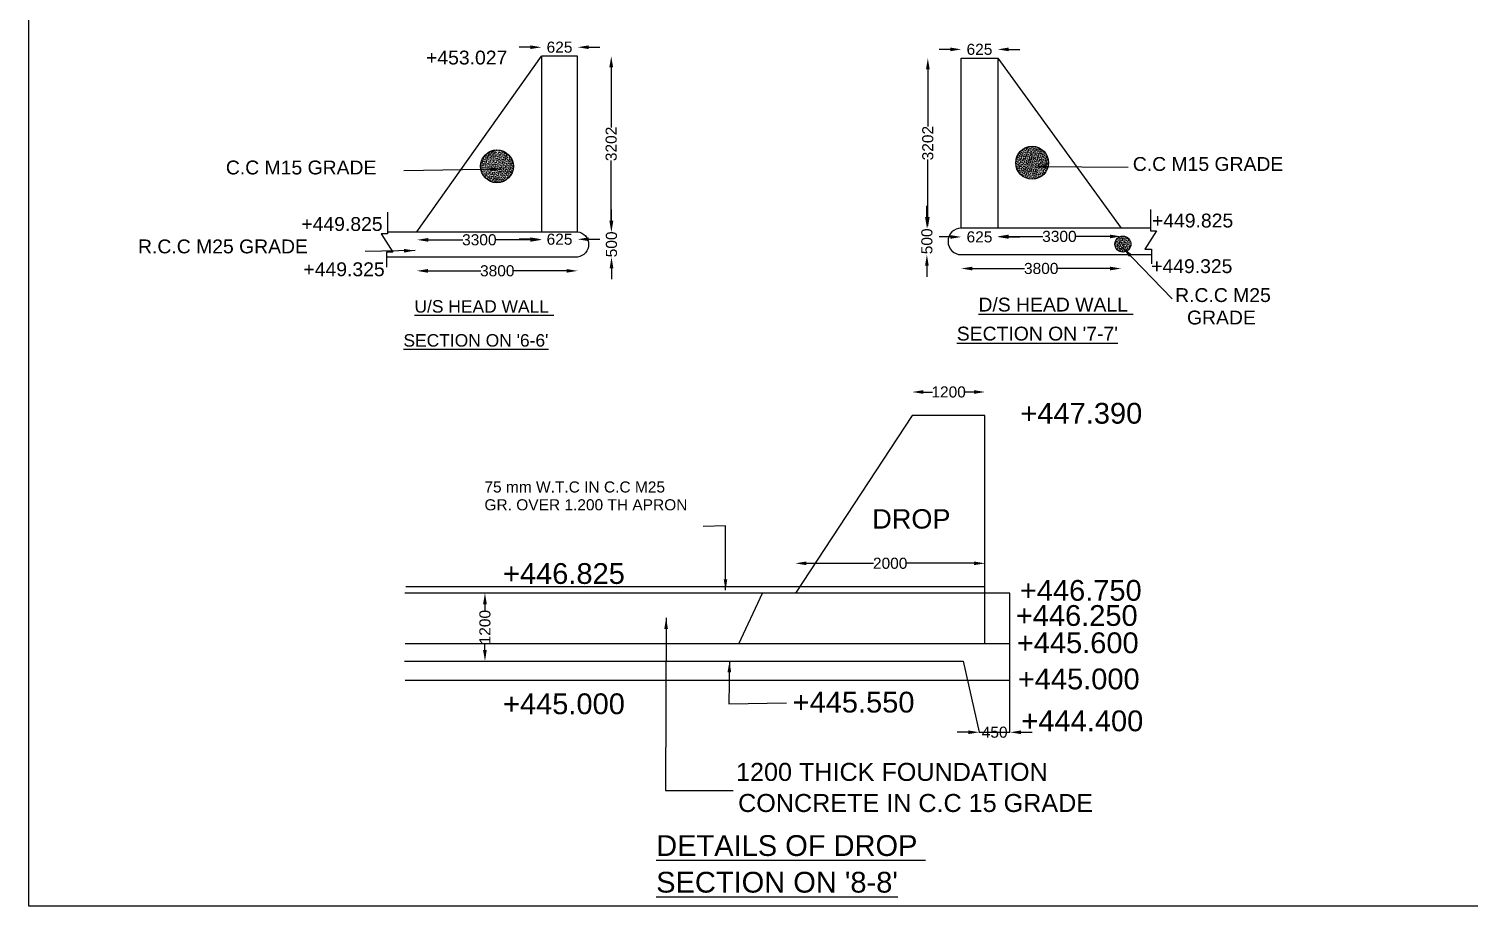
# Model space of a CAD drawing. Header units: feet. Extents: x -53248275 to -53240388, y 22140655 to 22146791.
# Drawn here: x -53248275 to -53243076, y 22140655 to 22143822 of the extents above; entities that cross this region are included whole.
import ezdxf

# ---------------------------------------------------------------- set-up
doc = ezdxf.new("R2010")
doc.units = ezdxf.units.FT
doc.header["$MEASUREMENT"] = 0
for name, color, linetype in [('DIMENSION', 7, 'Continuous'), ('DRAWING', 2, 'Continuous'), ('TEXT', 7, 'Continuous')]:
    doc.layers.add(name, color=color, linetype=linetype)
doc.styles.get("Standard").update_dxf_attribs({"font": 'arial.ttf', "height": 40})
doc.dimstyles.get("Standard").update_dxf_attribs({"dimtxt": 40, "dimasz": 40, "dimexe": 0.18, "dimexo": 0.0625, "dimgap": 0.09, "dimtad": 0, "dimdec": 0, "dimzin": 0, "dimdsep": 46, "dimtxsty": 'Standard', "dimcen": 0.09, "dimse1": 1, "dimse2": 1, "dimadec": 0, "dimazin": 0, "dimtfac": 1, "dimtdec": 0, "dimtofl": 0, "dimtmove": 0, "dimatfit": 3, "dimfxl": 1, "dimtolj": 1, "dimtzin": 0, "dimarcsym": 0})

# ---------------------------------------------------------------- blocks, each defined once
blk = doc.blocks.new('*D64')
at = {"layer": 'Defpoints', "color": 0, "transparency": 16777216}
for p in [(-53246424.9, 22143723), (-53246294.5, 22143755.3), (-53246294.5, 22143723)]:
    blk.add_point(p, dxfattribs=at)
at = {"layer": 'DIMENSION', "color": 0, "lineweight": -2, "transparency": 16777216}
for p, q in [((-53246464.9, 22143755.3), (-53246504.9, 22143755.3)), ((-53246254.5, 22143755.3), (-53246214.5, 22143755.3))]:
    blk.add_line(p, q, dxfattribs=at)
at = {"layer": 'DIMENSION', "color": 0, "transparency": 16777216}
for points in [[(-53246464.9, 22143762), (-53246464.9, 22143748.7), (-53246424.9, 22143755.3)], [(-53246254.5, 22143762), (-53246254.5, 22143748.7), (-53246294.5, 22143755.3)]]:
    blk.add_solid(points, dxfattribs=at)
at = {"layer": 'DIMENSION', "color": 0, "transparency": 16777216, "insert": (-53246359.7, 22143755.3), "char_height": 40, "attachment_point": 5}
blk.add_mtext('\\A1;625', dxfattribs=at)
blk = doc.blocks.new('*D65')
at = {"layer": 'Defpoints', "color": 0, "transparency": 16777216}
for p in [(-53246294.5, 22143723), (-53246294.5, 22143089.5), (-53246173.1, 22143089.5)]:
    blk.add_point(p, dxfattribs=at)
at = {"layer": 'DIMENSION', "color": 0, "lineweight": -2, "transparency": 16777216}
for p, q in [((-53246173.1, 22143683), (-53246173.1, 22143465.8)), ((-53246173.1, 22143129.5), (-53246173.1, 22143346.7))]:
    blk.add_line(p, q, dxfattribs=at)
at = {"layer": 'DIMENSION', "color": 0, "transparency": 16777216}
for points in [[(-53246179.8, 22143683), (-53246166.4, 22143683), (-53246173.1, 22143723)], [(-53246179.8, 22143129.5), (-53246166.4, 22143129.5), (-53246173.1, 22143089.5)]]:
    blk.add_solid(points, dxfattribs=at)
at = {"layer": 'DIMENSION', "color": 0, "transparency": 16777216, "insert": (-53246173.1, 22143406.3), "char_height": 40, "attachment_point": 5, "rotation": 90}
blk.add_mtext('\\A1;3202', dxfattribs=at)
blk = doc.blocks.new('*D66')
at = {"layer": 'Defpoints', "color": 0, "transparency": 16777216}
for p in [(-53246294.5, 22143089.5), (-53246294.5, 22142997.7), (-53246172.1, 22142997.7)]:
    blk.add_point(p, dxfattribs=at)
at = {"layer": 'DIMENSION', "color": 0, "lineweight": -2, "transparency": 16777216}
for p, q in [((-53246172.1, 22143129.5), (-53246172.1, 22143169.5)), ((-53246172.1, 22142957.7), (-53246172.1, 22142917.7))]:
    blk.add_line(p, q, dxfattribs=at)
at = {"layer": 'DIMENSION', "color": 0, "transparency": 16777216}
for points in [[(-53246178.7, 22143129.5), (-53246165.4, 22143129.5), (-53246172.1, 22143089.5)], [(-53246178.7, 22142957.7), (-53246165.4, 22142957.7), (-53246172.1, 22142997.7)]]:
    blk.add_solid(points, dxfattribs=at)
at = {"layer": 'DIMENSION', "color": 0, "transparency": 16777216, "insert": (-53246172.1, 22143043.6), "char_height": 40, "attachment_point": 5, "rotation": 90}
blk.add_mtext('\\A1;500', dxfattribs=at)
blk = doc.blocks.new('*D67')
at = {"layer": 'Defpoints', "color": 0, "transparency": 16777216}
for p in [(-53246424.9, 22143089.5), (-53246294.5, 22143089.5), (-53246294.5, 22143062.1)]:
    blk.add_point(p, dxfattribs=at)
at = {"layer": 'DIMENSION', "color": 0, "lineweight": -2, "transparency": 16777216}
for p, q in [((-53246464.9, 22143062.1), (-53246504.9, 22143062.1)), ((-53246254.5, 22143062.1), (-53246214.5, 22143062.1))]:
    blk.add_line(p, q, dxfattribs=at)
at = {"layer": 'DIMENSION', "color": 0, "transparency": 16777216}
for points in [[(-53246464.9, 22143068.8), (-53246464.9, 22143055.5), (-53246424.9, 22143062.1)], [(-53246254.5, 22143068.8), (-53246254.5, 22143055.5), (-53246294.5, 22143062.1)]]:
    blk.add_solid(points, dxfattribs=at)
at = {"layer": 'DIMENSION', "color": 0, "transparency": 16777216, "insert": (-53246359.7, 22143062.1), "char_height": 40, "attachment_point": 5}
blk.add_mtext('\\A1;625', dxfattribs=at)
blk = doc.blocks.new('*D68')
at = {"layer": 'Defpoints', "color": 0, "transparency": 16777216}
for p in [(-53246873.4, 22143066.7), (-53246873.4, 22143060), (-53246424.9, 22143062.1)]:
    blk.add_point(p, dxfattribs=at)
at = {"layer": 'DIMENSION', "color": 0, "lineweight": -2, "transparency": 16777216}
for p, q in [((-53246833.4, 22143060), (-53246708.9, 22143060)), ((-53246464.9, 22143060), (-53246589.4, 22143060))]:
    blk.add_line(p, q, dxfattribs=at)
at = {"layer": 'DIMENSION', "color": 0, "transparency": 16777216}
for points in [[(-53246833.4, 22143066.7), (-53246833.4, 22143053.3), (-53246873.4, 22143060)], [(-53246464.9, 22143066.7), (-53246464.9, 22143053.3), (-53246424.9, 22143060)]]:
    blk.add_solid(points, dxfattribs=at)
at = {"layer": 'DIMENSION', "color": 0, "transparency": 16777216, "insert": (-53246649.2, 22143060), "char_height": 40, "attachment_point": 5}
blk.add_mtext('\\A1;3300', dxfattribs=at)
blk = doc.blocks.new('*D69')
at = {"layer": 'Defpoints', "color": 0, "transparency": 16777216}
for p in [(-53246874.6, 22143089.5), (-53246294.5, 22143089.5), (-53246294.5, 22142948.1)]:
    blk.add_point(p, dxfattribs=at)
at = {"layer": 'DIMENSION', "color": 0, "lineweight": -2, "transparency": 16777216}
for p, q in [((-53246834.6, 22142948.1), (-53246644.3, 22142948.1)), ((-53246334.5, 22142948.1), (-53246524.8, 22142948.1))]:
    blk.add_line(p, q, dxfattribs=at)
at = {"layer": 'DIMENSION', "color": 0, "transparency": 16777216}
for points in [[(-53246834.6, 22142954.7), (-53246834.6, 22142941.4), (-53246874.6, 22142948.1)], [(-53246334.5, 22142954.7), (-53246334.5, 22142941.4), (-53246294.5, 22142948.1)]]:
    blk.add_solid(points, dxfattribs=at)
at = {"layer": 'DIMENSION', "color": 0, "transparency": 16777216, "insert": (-53246584.5, 22142948.1), "char_height": 40, "attachment_point": 5}
blk.add_mtext('\\A1;3800', dxfattribs=at)
blk = doc.blocks.new('*D70')
at = {"layer": 'Defpoints', "color": 0, "transparency": 16777216}
for p in [(-53246628.9, 22141784.8), (-53246628.9, 22141539.1), (-53246628.9, 22141539.1)]:
    blk.add_point(p, dxfattribs=at)
at = {"layer": 'DIMENSION', "color": 0, "lineweight": -2, "transparency": 16777216}
for p, q in [((-53246628.9, 22141744.8), (-53246628.9, 22141719.8)), ((-53246628.9, 22141579.1), (-53246628.9, 22141604.1))]:
    blk.add_line(p, q, dxfattribs=at)
at = {"layer": 'DIMENSION', "color": 0, "transparency": 16777216}
for points in [[(-53246635.6, 22141744.8), (-53246622.3, 22141744.8), (-53246628.9, 22141784.8)], [(-53246635.6, 22141579.1), (-53246622.3, 22141579.1), (-53246628.9, 22141539.1)]]:
    blk.add_solid(points, dxfattribs=at)
at = {"layer": 'DIMENSION', "color": 0, "transparency": 16777216, "insert": (-53246628.9, 22141661.9), "char_height": 40, "attachment_point": 5, "rotation": 90}
blk.add_mtext('\\A1;1200', dxfattribs=at)
blk = doc.blocks.new('*D71')
at = {"layer": 'Defpoints', "color": 0, "transparency": 16777216}
for p in [(-53244824.1, 22141892.3), (-53245508.3, 22141784.8), (-53244824.1, 22141784.8)]:
    blk.add_point(p, dxfattribs=at)
at = {"layer": 'DIMENSION', "color": 0, "lineweight": -2, "transparency": 16777216}
for p, q in [((-53245468.3, 22141892.3), (-53245226.3, 22141892.3)), ((-53244864.1, 22141892.3), (-53245106.1, 22141892.3))]:
    blk.add_line(p, q, dxfattribs=at)
at = {"layer": 'DIMENSION', "color": 0, "transparency": 16777216}
for points in [[(-53245468.3, 22141898.9), (-53245468.3, 22141885.6), (-53245508.3, 22141892.3)], [(-53244864.1, 22141898.9), (-53244864.1, 22141885.6), (-53244824.1, 22141892.3)]]:
    blk.add_solid(points, dxfattribs=at)
at = {"layer": 'DIMENSION', "color": 0, "transparency": 16777216, "insert": (-53245166.2, 22141892.3), "char_height": 40, "attachment_point": 5}
blk.add_mtext('\\A1;2000', dxfattribs=at)
blk = doc.blocks.new('*D72')
at = {"layer": 'Defpoints', "color": 0, "transparency": 16777216}
for p in [(-53244844.6, 22141282.5), (-53244844.6, 22141282.5), (-53244733.7, 22141282.5)]:
    blk.add_point(p, dxfattribs=at)
at = {"layer": 'DIMENSION', "color": 0, "lineweight": -2, "transparency": 16777216}
for p, q in [((-53244884.6, 22141282.5), (-53244924.6, 22141282.5)), ((-53244693.7, 22141282.5), (-53244653.7, 22141282.5))]:
    blk.add_line(p, q, dxfattribs=at)
at = {"layer": 'DIMENSION', "color": 0, "transparency": 16777216}
for points in [[(-53244884.6, 22141289.1), (-53244884.6, 22141275.8), (-53244844.6, 22141282.5)], [(-53244693.7, 22141289.1), (-53244693.7, 22141275.8), (-53244733.7, 22141282.5)]]:
    blk.add_solid(points, dxfattribs=at)
at = {"layer": 'DIMENSION', "color": 0, "transparency": 16777216, "insert": (-53244789.1, 22141282.5), "char_height": 40, "attachment_point": 5}
blk.add_mtext('\\A1;450', dxfattribs=at)
blk = doc.blocks.new('*D73')
at = {"layer": 'Defpoints', "color": 0, "transparency": 16777216}
for p in [(-53245086.5, 22142510.7), (-53245086.5, 22142425.7), (-53244824.1, 22142425.7)]:
    blk.add_point(p, dxfattribs=at)
at = {"layer": 'DIMENSION', "color": 0, "lineweight": -2, "transparency": 16777216}
for p, q in [((-53245046.5, 22142510.7), (-53245013.1, 22142510.7)), ((-53244864.1, 22142510.7), (-53244897.4, 22142510.7))]:
    blk.add_line(p, q, dxfattribs=at)
at = {"layer": 'DIMENSION', "color": 0, "transparency": 16777216}
for points in [[(-53245046.5, 22142517.4), (-53245046.5, 22142504.1), (-53245086.5, 22142510.7)], [(-53244864.1, 22142517.4), (-53244864.1, 22142504.1), (-53244824.1, 22142510.7)]]:
    blk.add_solid(points, dxfattribs=at)
at = {"layer": 'DIMENSION', "color": 0, "transparency": 16777216, "insert": (-53244955.3, 22142510.7), "char_height": 40, "attachment_point": 5}
blk.add_mtext('\\A1;1200', dxfattribs=at)
blk = doc.blocks.new('*D74')
at = {"layer": 'Defpoints', "color": 0, "transparency": 16777216}
for p in [(-53244909.5, 22143102.5), (-53244332.6, 22143102.5), (-53244332.6, 22142956.5)]:
    blk.add_point(p, dxfattribs=at)
at = {"layer": 'DIMENSION', "color": 0, "lineweight": -2, "transparency": 16777216}
for p, q in [((-53244869.5, 22142956.5), (-53244680.8, 22142956.5)), ((-53244372.6, 22142956.5), (-53244561.3, 22142956.5))]:
    blk.add_line(p, q, dxfattribs=at)
at = {"layer": 'DIMENSION', "color": 0, "transparency": 16777216}
for points in [[(-53244869.5, 22142963.1), (-53244869.5, 22142949.8), (-53244909.5, 22142956.5)], [(-53244372.6, 22142963.1), (-53244372.6, 22142949.8), (-53244332.6, 22142956.5)]]:
    blk.add_solid(points, dxfattribs=at)
at = {"layer": 'DIMENSION', "color": 0, "transparency": 16777216, "insert": (-53244621, 22142956.5), "char_height": 40, "attachment_point": 5}
blk.add_mtext('\\A1;3800', dxfattribs=at)
blk = doc.blocks.new('*D75')
at = {"layer": 'Defpoints', "color": 0, "transparency": 16777216}
for p in [(-53244909.5, 22143102.5), (-53244778, 22143102.5), (-53244909.5, 22143070.5)]:
    blk.add_point(p, dxfattribs=at)
at = {"layer": 'DIMENSION', "color": 0, "lineweight": -2, "transparency": 16777216}
for p, q in [((-53244949.5, 22143070.5), (-53244989.5, 22143070.5)), ((-53244738, 22143070.5), (-53244698, 22143070.5))]:
    blk.add_line(p, q, dxfattribs=at)
at = {"layer": 'DIMENSION', "color": 0, "transparency": 16777216}
for points in [[(-53244949.5, 22143077.2), (-53244949.5, 22143063.8), (-53244909.5, 22143070.5)], [(-53244738, 22143077.2), (-53244738, 22143063.8), (-53244778, 22143070.5)]]:
    blk.add_solid(points, dxfattribs=at)
at = {"layer": 'DIMENSION', "color": 0, "transparency": 16777216, "insert": (-53244843.8, 22143070.5), "char_height": 40, "attachment_point": 5}
blk.add_mtext('\\A1;625', dxfattribs=at)
blk = doc.blocks.new('*D76')
at = {"layer": 'Defpoints', "color": 0, "transparency": 16777216}
for p in [(-53244778, 22143102.5), (-53244332.6, 22143102.5), (-53244332.6, 22143072.3)]:
    blk.add_point(p, dxfattribs=at)
at = {"layer": 'DIMENSION', "color": 0, "lineweight": -2, "transparency": 16777216}
for p, q in [((-53244738, 22143072.3), (-53244615, 22143072.3)), ((-53244372.6, 22143072.3), (-53244495.5, 22143072.3))]:
    blk.add_line(p, q, dxfattribs=at)
at = {"layer": 'DIMENSION', "color": 0, "transparency": 16777216}
for points in [[(-53244738, 22143078.9), (-53244738, 22143065.6), (-53244778, 22143072.3)], [(-53244372.6, 22143078.9), (-53244372.6, 22143065.6), (-53244332.6, 22143072.3)]]:
    blk.add_solid(points, dxfattribs=at)
at = {"layer": 'DIMENSION', "color": 0, "transparency": 16777216, "insert": (-53244555.3, 22143072.3), "char_height": 40, "attachment_point": 5}
blk.add_mtext('\\A1;3300', dxfattribs=at)
blk = doc.blocks.new('*D77')
at = {"layer": 'Defpoints', "color": 0, "transparency": 16777216}
for p in [(-53244909.5, 22143102.5), (-53245033.6, 22143006.7), (-53244909.5, 22143006.7)]:
    blk.add_point(p, dxfattribs=at)
at = {"layer": 'DIMENSION', "color": 0, "lineweight": -2, "transparency": 16777216}
for p, q in [((-53245033.6, 22143142.5), (-53245033.6, 22143182.5)), ((-53245033.6, 22142966.7), (-53245033.6, 22142926.7))]:
    blk.add_line(p, q, dxfattribs=at)
at = {"layer": 'DIMENSION', "color": 0, "transparency": 16777216}
for points in [[(-53245040.3, 22143142.5), (-53245027, 22143142.5), (-53245033.6, 22143102.5)], [(-53245040.3, 22142966.7), (-53245027, 22142966.7), (-53245033.6, 22143006.7)]]:
    blk.add_solid(points, dxfattribs=at)
at = {"layer": 'DIMENSION', "color": 0, "transparency": 16777216, "insert": (-53245033.6, 22143054.6), "char_height": 40, "attachment_point": 5, "rotation": 90}
blk.add_mtext('\\A1;500', dxfattribs=at)
blk = doc.blocks.new('*D78')
at = {"layer": 'Defpoints', "color": 0, "transparency": 16777216}
for p in [(-53244909.5, 22143715.6), (-53245030.3, 22143102.5), (-53244909.5, 22143102.5)]:
    blk.add_point(p, dxfattribs=at)
at = {"layer": 'DIMENSION', "color": 0, "lineweight": -2, "transparency": 16777216}
for p, q in [((-53245030.3, 22143675.6), (-53245030.3, 22143468.7)), ((-53245030.3, 22143142.5), (-53245030.3, 22143349.5))]:
    blk.add_line(p, q, dxfattribs=at)
at = {"layer": 'DIMENSION', "color": 0, "transparency": 16777216}
for points in [[(-53245036.9, 22143675.6), (-53245023.6, 22143675.6), (-53245030.3, 22143715.6)], [(-53245036.9, 22143142.5), (-53245023.6, 22143142.5), (-53245030.3, 22143102.5)]]:
    blk.add_solid(points, dxfattribs=at)
at = {"layer": 'DIMENSION', "color": 0, "transparency": 16777216, "insert": (-53245030.3, 22143409.1), "char_height": 40, "attachment_point": 5, "rotation": 90}
blk.add_mtext('\\A1;3202', dxfattribs=at)
blk = doc.blocks.new('*D79')
at = {"layer": 'Defpoints', "color": 0, "transparency": 16777216}
for p in [(-53244909.5, 22143747.5), (-53244909.5, 22143715.6), (-53244778, 22143715.6)]:
    blk.add_point(p, dxfattribs=at)
at = {"layer": 'DIMENSION', "color": 0, "lineweight": -2, "transparency": 16777216}
for p, q in [((-53244949.5, 22143747.5), (-53244989.5, 22143747.5)), ((-53244738, 22143747.5), (-53244698, 22143747.5))]:
    blk.add_line(p, q, dxfattribs=at)
at = {"layer": 'DIMENSION', "color": 0, "transparency": 16777216}
for points in [[(-53244949.5, 22143754.2), (-53244949.5, 22143740.9), (-53244909.5, 22143747.5)], [(-53244738, 22143754.2), (-53244738, 22143740.9), (-53244778, 22143747.5)]]:
    blk.add_solid(points, dxfattribs=at)
at = {"layer": 'DIMENSION', "color": 0, "transparency": 16777216, "insert": (-53244843.8, 22143747.5), "char_height": 40, "attachment_point": 5}
blk.add_mtext('\\A1;625', dxfattribs=at)

msp = doc.modelspace()

# ---------------------------------------------------------------- hatches: boundary and pattern name
at = {"layer": 'DIMENSION'}
h = msp.add_hatch(dxfattribs=at)
h.set_pattern_fill('AR-CONC', color=0)
h.set_pattern_definition([(50, (-1052.102, -2804.5253), (7.172601826, -0.6275213498), [0.75, -8.25]), (355, (-1052.102, -2804.525), (-1.3875133361, 7.521921337), [0.6, -6.6]), (100.45144446, (-1051.504, -2804.5776), (5.7850884673, 6.8943999097), [0.63740192, -7.01142112]), (46.1842, (-1052.102, -2802.525), (10.6724133067, -1.6551928079), [1.125, -12.375]), (96.63563549, (-1051.212, -2802.663), (9.3466194567, 9.7411860077), [0.95610342, -10.5171376]), (351.18416399, (-1052.102, -2802.525), (9.3466194505, 9.7411860027), [0.9, -9.90000001]), (21, (-1051.102, -2803.0253), (5.9690705212, -4.02618890665), [0.75, -8.25]), (326, (-1051.102, -2803.025), (2.4331533192, 7.2515004505), [0.6, -6.6]), (71.45144474, (-1050.6044, -2803.361), (8.4022237673, 3.2253115281), [0.6374019, -7.01142112]), (37.5, (-1052.1018, -2804.5253), (0.12159855317, 3.32893853831), [0, -6.52, 0, -6.7, 0, -6.625]), (7.5, (-1052.1018, -2804.5253), (2.63069537442, 3.94411711882), [0, -3.82, 0, -6.37, 0, -2.525]), (327.5, (-1054.3318, -2804.5253), (5.33822436172, -0.22554871734), [0, -2.5, 0, -7.8, 0, -10.35]), (317.5, (-1055.332, -2804.5253), (5.83186169342, 1.00104982332), [0, -3.25, 0, -5.18, 0, -7.35])])
h.paths.add_polyline_path([(-53246526.2, 22143325.4, 1), (-53246644.7, 22143325.4, 1)])
h = msp.add_hatch(dxfattribs=at)
h.set_pattern_fill('AR-CONC', color=0)
h.set_pattern_definition([(50, (879.566, -2791.656), (7.172601826, -0.6275213498), [0.75, -8.25]), (355, (879.566, -2791.656), (-1.3875133361, 7.521921337), [0.6, -6.6]), (100.45144446, (880.164, -2791.7085), (5.7850884673, 6.8943999097), [0.63740192, -7.01142112]), (46.1842, (879.566, -2789.656), (10.6724133067, -1.6551928079), [1.125, -12.375]), (96.63563549, (880.455, -2789.794), (9.3466194567, 9.7411860077), [0.95610342, -10.5171376]), (351.18416399, (879.566, -2789.656), (9.3466194505, 9.7411860027), [0.9, -9.90000001]), (21, (880.566, -2790.156), (5.9690705212, -4.02618890665), [0.75, -8.25]), (326, (880.566, -2790.156), (2.4331533192, 7.2515004505), [0.6, -6.6]), (71.45144474, (881.0635, -2790.492), (8.4022237673, 3.2253115281), [0.6374019, -7.01142112]), (37.5, (879.566, -2791.6562), (0.12159855317, 3.32893853831), [0, -6.52, 0, -6.7, 0, -6.625]), (7.5, (879.566, -2791.6562), (2.63069537442, 3.94411711882), [0, -3.82, 0, -6.37, 0, -2.525]), (327.5, (877.336, -2791.6562), (5.33822436172, -0.22554871734), [0, -2.5, 0, -7.8, 0, -10.35]), (317.5, (876.336, -2791.656), (5.83186169342, 1.00104982332), [0, -3.25, 0, -5.18, 0, -7.35])])
h.paths.add_polyline_path([(-53244594.5, 22143338.3, 1), (-53244713.1, 22143338.3, 1)])
h = msp.add_hatch(dxfattribs=at)
h.set_pattern_fill('AR-CONC', color=0)
h.set_pattern_definition([(50, (1207.257, -3085.457), (7.172601826, -0.6275213498), [0.75, -8.25]), (355, (1207.257, -3085.457), (-1.3875133361, 7.521921337), [0.6, -6.6]), (100.45144446, (1207.8546, -3085.5096), (5.7850884673, 6.8943999097), [0.63740192, -7.01142112]), (46.1842, (1207.257, -3083.457), (10.6724133067, -1.6551928079), [1.125, -12.375]), (96.63563549, (1208.146, -3083.595), (9.3466194567, 9.7411860077), [0.95610342, -10.5171376]), (351.18416399, (1207.257, -3083.457), (9.3466194505, 9.7411860027), [0.9, -9.90000001]), (21, (1208.257, -3083.957), (5.9690705212, -4.02618890665), [0.75, -8.25]), (326, (1208.257, -3083.957), (2.4331533192, 7.2515004505), [0.6, -6.6]), (71.45144474, (1208.754, -3084.293), (8.4022237673, 3.2253115281), [0.6374019, -7.01142112]), (37.5, (1207.2569, -3085.4573), (0.12159855317, 3.32893853831), [0, -6.52, 0, -6.7, 0, -6.625]), (7.5, (1207.257, -3085.4573), (2.63069537442, 3.94411711882), [0, -3.82, 0, -6.37, 0, -2.525]), (327.5, (1205.027, -3085.4573), (5.33822436172, -0.22554871734), [0, -2.5, 0, -7.8, 0, -10.35]), (317.5, (1204.027, -3085.4573), (5.83186169342, 1.00104982332), [0, -3.25, 0, -5.18, 0, -7.35])])
h.paths.add_polyline_path([(-53244297.4, 22143044.5, 1), (-53244354.9, 22143044.5, 1)])

# ---------------------------------------------------------------- linework, layer by layer
at = {"layer": 'DIMENSION', "color": 0}
msp.add_lwpolyline([(-53240406.1, 22140654.6), (-53248275.4, 22140654.6), (-53248275.4, 22146791.4), (-53240406.1, 22146791.4)], close=True, dxfattribs=at)
for centre, radius in [((-53246585.5, 22143325.4), 59.3), ((-53244653.8, 22143338.3), 59.3), ((-53244326.1, 22143044.5), 28.8)]:
    msp.add_circle(centre, radius, dxfattribs=at)
at = {"layer": 'DRAWING', "color": 0}
for points in [[(-53246874.6, 22143089.5), (-53246424.9, 22143723)], [(-53246294.5, 22143089.5), (-53246294.5, 22143723), (-53246424.9, 22143723), (-53246424.9, 22143089.5)], [(-53244909.5, 22143102.5), (-53244909.5, 22143715.6), (-53244778, 22143715.6), (-53244778, 22143102.5)], [(-53244778, 22143715.6), (-53244332.6, 22143102.5)], [(-53246980.1, 22143160.1), (-53246980.1, 22143081.6), (-53247003.4, 22143081.6), (-53246961.2, 22143015.7), (-53246983.7, 22143015.7), (-53246983.7, 22142961.3)], [(-53244226.9, 22143169.1), (-53244226.9, 22143092.5), (-53244204.3, 22143092.5), (-53244247.3, 22143026.3), (-53244223.3, 22143026.3), (-53244223.3, 22142973.6)], [(-53244824.1, 22141784.8), (-53244824.1, 22142425.7), (-53245086.5, 22142425.7), (-53245508.3, 22141784.8)], [(-53244824.1, 22141807.5), (-53246915, 22141807.5)], [(-53246919.4, 22141539.1), (-53244902.9, 22141539.1), (-53244844.6, 22141282.5), (-53244733.7, 22141282.5), (-53244733.7, 22141784.8), (-53246917.6, 22141784.8)], [(-53245711.9, 22141601.8), (-53245626.9, 22141784.8)], [(-53244824.1, 22141601.8), (-53244824.1, 22141784.8)], [(-53244733.7, 22141601.8), (-53246916.6, 22141601.8)], [(-53246917, 22141470.6), (-53244733.7, 22141470.6)]]:
    msp.add_lwpolyline(points, dxfattribs=at)
for points in [[(-53246980.1, 22143089.5), (-53246294.5, 22143089.5, -0.868754), (-53246294.5, 22142997.7), (-53246983.7, 22142997.7)], [(-53244226.9, 22143102.5), (-53244909.5, 22143102.5, 1), (-53244909.5, 22143006.7), (-53244223.3, 22143006.7)]]:
    msp.add_lwpolyline(points, format="xyb", dxfattribs=at)

# ---------------------------------------------------------------- texts
at = {"layer": 'TEXT', "color": 0}
for s, height, p in [('+453.027', 50, (-53246841.5, 22143693)), ('C.C M15 GRADE ', 50, (-53247564.1, 22143296.2)), ('C.C M15 GRADE ', 50, (-53244290.4, 22143308.9)), ('+449.825', 50, (-53247291.6, 22143092.3)), ('+449.825', 50, (-53244221.2, 22143104.6)), ('R.C.C M25 GRADE', 50, (-53247881.1, 22143011.3)), ('+449.325', 50, (-53244224.1, 22142940)), ('+449.325', 50, (-53247284.1, 22142928.8)), ('R.C.C M25 ', 50, (-53244137.6, 22142835.6)), ('%%UU/S HEAD WALL ', 45, (-53246883.3, 22142797.2)), ('%%UD/S HEAD WALL ', 50, (-53244847.5, 22142801.3)), ('GRADE', 50, (-53244094.7, 22142754.6)), ("%%USECTION ON '7-7'", 50, (-53244925.7, 22142696.6)), ("%%USECTION ON '6-6'", 45, (-53246923.2, 22142674.6)), ('+447.390', 75, (-53244696.1, 22142396.5)), ('75 mm W.T.C IN C.C M25', 40, (-53246630.8, 22142147.9)), ('GR. OVER 1.200 TH APRON', 40, (-53246630.8, 22142083.6)), ('DROP', 70, (-53245230.9, 22142017.7)), ('+446.825', 75, (-53246563.8, 22141818)), ('+446.750', 75, (-53244698.2, 22141757.2)), ('+446.250', 75, (-53244712.7, 22141666.5)), ('+445.600', 75, (-53244709.1, 22141568)), ('+445.000', 75, (-53244705.5, 22141437.4)), ('+445.000', 75, (-53246563.7, 22141347.8)), ('+445.550', 75, (-53245518.3, 22141353.7)), ('+444.400', 75, (-53244692.5, 22141286.1)), ('1200 THICK FOUNDATION ', 65, (-53245722.5, 22141106.9)), ('CONCRETE IN C.C 15 GRADE', 65, (-53245715.2, 22140994.7)), ('%%UDETAILS OF DROP ', 75, (-53246010.8, 22140836)), ("%%USECTION ON '8-8'", 75, (-53246010.8, 22140703.7))]:
    msp.add_text(s, height=height, dxfattribs=at).set_placement(p)

# ---------------------------------------------------------------- dimensions: what is measured, and where the dimension line sits
at = {"layer": 'DIMENSION', "color": 0}
for base, p1, p2, text, picture, middle in [((-53246294.5, 22143755.3), (-53246424.9, 22143723), (-53246294.5, 22143723), '625', '*D64', (-53246359.7, 22143755.3)), ((-53244909.5, 22143747.5), (-53244778, 22143715.6), (-53244909.5, 22143715.6), '625', '*D79', (-53244843.8, 22143747.5)), ((-53246294.5, 22142948.1), (-53246874.6, 22143089.5), (-53246294.5, 22143089.5), '3800', '*D69', (-53246584.5, 22142948.1)), ((-53246294.5, 22143062.1), (-53246424.9, 22143089.5), (-53246294.5, 22143089.5), '625', '*D67', (-53246359.7, 22143062.1)), ((-53244909.5, 22143070.5), (-53244778, 22143102.5), (-53244909.5, 22143102.5), '625', '*D75', (-53244843.8, 22143070.5)), ((-53244332.6, 22142956.5), (-53244909.5, 22143102.5), (-53244332.6, 22143102.5), '3800', '*D74', (-53244621, 22142956.5)), ((-53244332.6, 22143072.3), (-53244778, 22143102.5), (-53244332.6, 22143102.5), '3300', '*D76', (-53244555.3, 22143072.3)), ((-53246873.4, 22143060), (-53246424.9, 22143062.1), (-53246873.4, 22143066.7), '3300', '*D68', (-53246649.2, 22143060)), ((-53245086.5, 22142510.7), (-53244824.1, 22142425.7), (-53245086.5, 22142425.7), '1200', '*D73', (-53244955.3, 22142510.7)), ((-53244824.1, 22141892.3), (-53245508.3, 22141784.8), (-53244824.1, 22141784.8), '2000', '*D71', (-53245166.2, 22141892.3)), ((-53244844.6, 22141282.5), (-53244733.7, 22141282.5), (-53244844.6, 22141282.5), '450', '*D72', (-53244789.1, 22141282.5))]:
    dim = msp.add_linear_dim(base=base, p1=p1, p2=p2, text=text, dimstyle='Standard', dxfattribs=at)
    dim.commit()
    dim.dimension.update_dxf_attribs({"geometry": picture, "text_midpoint": middle})
for base, p1, p2, text, picture, middle in [((-53246173.1, 22143089.5), (-53246294.5, 22143723), (-53246294.5, 22143089.5), '3202', '*D65', (-53246173.1, 22143406.3)), ((-53245030.3, 22143102.5), (-53244909.5, 22143715.6), (-53244909.5, 22143102.5), '3202', '*D78', (-53245030.3, 22143409.1)), ((-53246172.1, 22142997.7), (-53246294.5, 22143089.5), (-53246294.5, 22142997.7), '500', '*D66', (-53246172.1, 22143043.6)), ((-53245033.6, 22143006.7), (-53244909.5, 22143102.5), (-53244909.5, 22143006.7), '500', '*D77', (-53245033.6, 22143054.6)), ((-53246628.9, 22141539.1), (-53246628.9, 22141784.8), (-53246628.9, 22141539.1), '1200', '*D70', (-53246628.9, 22141661.9))]:
    dim = msp.add_linear_dim(base=base, p1=p1, p2=p2, angle=90, text=text, dimstyle='Standard', dxfattribs=at)
    dim.commit()
    dim.dimension.update_dxf_attribs({"geometry": picture, "text_midpoint": middle})

# ---------------------------------------------------------------- leaders
for points in [[(-53246569.3, 22143315.6), (-53246921.9, 22143309.6)], [(-53244641.2, 22143324.6), (-53244307, 22143322.9)], [(-53246881.2, 22143021.3), (-53247061.5, 22143018.4)], [(-53244327.2, 22143032.4), (-53244148.7, 22142847.5)], [(-53245760.6, 22141795.1), (-53245760.6, 22142027.7), (-53245840.8, 22142024.8)], [(-53245974.9, 22141695.4), (-53245976.7, 22141071.9), (-53245733.4, 22141071.9)], [(-53245746.2, 22141539.1), (-53245748.3, 22141385.7), (-53245540.1, 22141389.2)]]:
    msp.add_leader(points, dimstyle='Standard', override={"dimgap": 0.09, "dimtad": 0}, dxfattribs=at)

doc.saveas('drawing.dxf')
